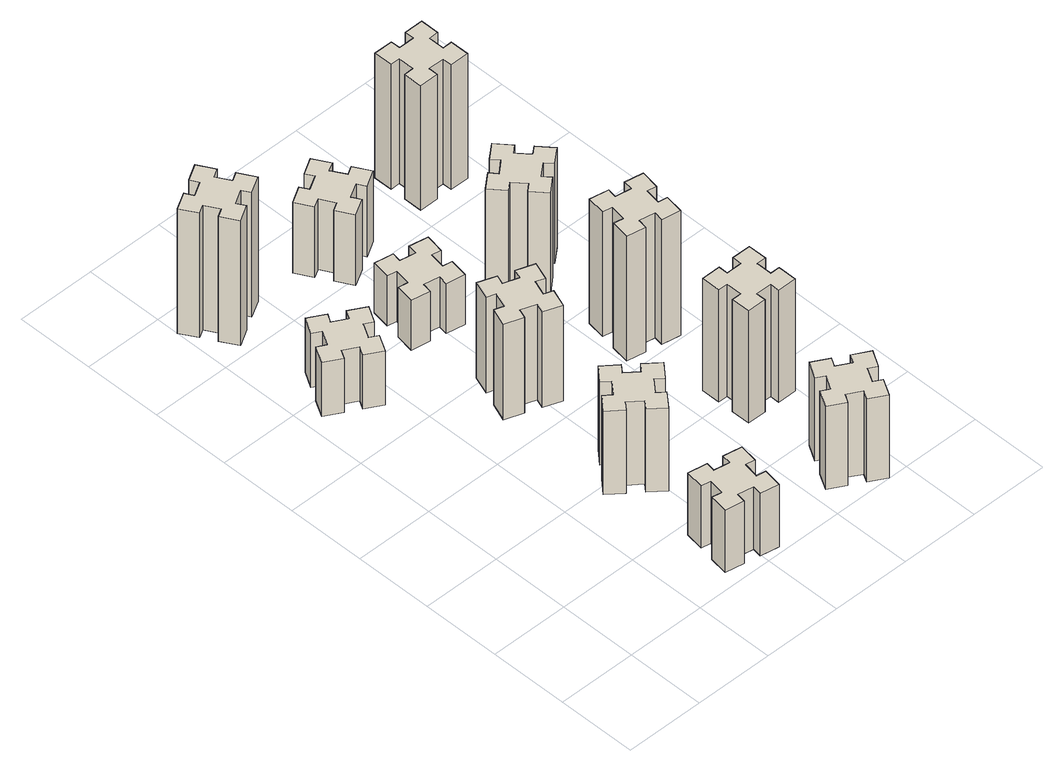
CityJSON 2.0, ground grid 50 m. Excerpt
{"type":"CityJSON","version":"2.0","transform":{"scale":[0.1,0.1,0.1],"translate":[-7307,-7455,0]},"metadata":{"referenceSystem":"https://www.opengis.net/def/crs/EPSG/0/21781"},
"CityObjects":{
"building1":{"type":"Building","attributes":{"class":"1000","function":"1000","usage":"1000","yearOfConstruction":2016,"roofType":"1000","measuredHeight":45,"storeysAboveGround":30,"storeysBelowGround":0},"geometry":[{"type":"Solid","lod":"1","boundaries":[[[[0,1,2,3,4,5,6,7,8,9,10,11,12,13,14,15,16,17,18,19]],[[17,16,20,21]],[[16,15,22,20]],[[15,14,23,22]],[[14,13,24,23]],[[13,12,25,24]],[[12,11,26,25]],[[11,10,27,26]],[[10,9,28,27]],[[9,8,29,28]],[[8,7,30,29]],[[7,6,31,30]],[[6,5,32,31]],[[5,4,33,32]],[[4,3,34,33]],[[3,2,35,34]],[[2,1,36,35]],[[1,0,37,36]],[[0,19,38,37]],[[19,18,39,38]],[[18,17,21,39]],[[24,25,26,27,28,29,30,31,32,33,34,35,36,37,38,39,21,20,22,23]]]]}]},
"building2":{"type":"Building","attributes":{"class":"1000","function":"1000","usage":"1000","yearOfConstruction":2016,"roofType":"1000","measuredHeight":39,"storeysAboveGround":30,"storeysBelowGround":0},"geometry":[{"type":"Solid","lod":"1","boundaries":[[[[40,41,42,43,44,45,46,47,48,49,50,51,52,53,54,55,56,57,58,59]],[[57,56,60,61]],[[56,55,62,60]],[[55,54,63,62]],[[54,53,64,63]],[[53,52,65,64]],[[52,51,66,65]],[[51,50,67,66]],[[50,49,68,67]],[[49,48,69,68]],[[48,47,70,69]],[[47,46,71,70]],[[46,45,72,71]],[[45,44,73,72]],[[44,43,74,73]],[[43,42,75,74]],[[42,41,76,75]],[[41,40,77,76]],[[40,59,78,77]],[[59,58,79,78]],[[58,57,61,79]],[[64,65,66,67,68,69,70,71,72,73,74,75,76,77,78,79,61,60,62,63]]]]}]},
"building3":{"type":"Building","attributes":{"class":"1000","function":"1000","usage":"1000","yearOfConstruction":2016,"roofType":"1000","measuredHeight":90,"storeysAboveGround":30,"storeysBelowGround":0},"geometry":[{"type":"Solid","lod":"1","boundaries":[[[[80,81,82,83,84,85,86,87,88,89,90,91,92,93,94,95,96,97,98,99]],[[97,96,100,101]],[[96,95,102,100]],[[95,94,103,102]],[[94,93,104,103]],[[93,92,105,104]],[[92,91,106,105]],[[91,90,107,106]],[[90,89,108,107]],[[89,88,109,108]],[[88,87,110,109]],[[87,86,111,110]],[[86,85,112,111]],[[85,84,113,112]],[[84,83,114,113]],[[83,82,115,114]],[[82,81,116,115]],[[81,80,117,116]],[[80,99,118,117]],[[99,98,119,118]],[[98,97,101,119]],[[104,105,106,107,108,109,110,111,112,113,114,115,116,117,118,119,101,100,102,103]]]]}]},
"building4":{"type":"Building","attributes":{"class":"1000","function":"1000","usage":"1000","yearOfConstruction":2016,"roofType":"1000","measuredHeight":60,"storeysAboveGround":30,"storeysBelowGround":0},"geometry":[{"type":"Solid","lod":"1","boundaries":[[[[120,121,122,123,124,125,126,127,128,129,130,131,132,133,134,135,136,137,138,139]],[[137,136,140,141]],[[136,135,142,140]],[[135,134,143,142]],[[134,133,144,143]],[[133,132,145,144]],[[132,131,146,145]],[[131,130,147,146]],[[130,129,148,147]],[[129,128,149,148]],[[128,127,150,149]],[[127,126,151,150]],[[126,125,152,151]],[[125,124,153,152]],[[124,123,154,153]],[[123,122,155,154]],[[122,121,156,155]],[[121,120,157,156]],[[120,139,158,157]],[[139,138,159,158]],[[138,137,141,159]],[[144,145,146,147,148,149,150,151,152,153,154,155,156,157,158,159,141,140,142,143]]]]}]},
"building5":{"type":"Building","attributes":{"class":"1000","function":"1000","usage":"1000","yearOfConstruction":2016,"roofType":"1000","measuredHeight":69,"storeysAboveGround":30,"storeysBelowGround":0},"geometry":[{"type":"Solid","lod":"1","boundaries":[[[[160,161,162,163,164,165,166,167,168,169,170,171,172,173,174,175,176,177,178,179]],[[177,176,180,181]],[[176,175,182,180]],[[175,174,183,182]],[[174,173,184,183]],[[173,172,185,184]],[[172,171,186,185]],[[171,170,187,186]],[[170,169,188,187]],[[169,168,189,188]],[[168,167,190,189]],[[167,166,191,190]],[[166,165,192,191]],[[165,164,193,192]],[[164,163,194,193]],[[163,162,195,194]],[[162,161,196,195]],[[161,160,197,196]],[[160,179,198,197]],[[179,178,199,198]],[[178,177,181,199]],[[184,185,186,187,188,189,190,191,192,193,194,195,196,197,198,199,181,180,182,183]]]]}]},
"building6":{"type":"Building","attributes":{"class":"1000","function":"1000","usage":"1000","yearOfConstruction":2016,"roofType":"1000","measuredHeight":36,"storeysAboveGround":30,"storeysBelowGround":0},"geometry":[{"type":"Solid","lod":"1","boundaries":[[[[200,201,202,203,204,205,206,207,208,209,210,211,212,213,214,215,216,217,218,219]],[[217,216,220,221]],[[216,215,222,220]],[[215,214,223,222]],[[214,213,224,223]],[[213,212,225,224]],[[212,211,226,225]],[[211,210,227,226]],[[210,209,228,227]],[[209,208,229,228]],[[208,207,230,229]],[[207,206,231,230]],[[206,205,232,231]],[[205,204,233,232]],[[204,203,234,233]],[[203,202,235,234]],[[202,201,236,235]],[[201,200,237,236]],[[200,219,238,237]],[[219,218,239,238]],[[218,217,221,239]],[[224,225,226,227,228,229,230,231,232,233,234,235,236,237,238,239,221,220,222,223]]]]}]},
"building7":{"type":"Building","attributes":{"class":"1000","function":"1000","usage":"1000","yearOfConstruction":2016,"roofType":"1000","measuredHeight":60,"storeysAboveGround":30,"storeysBelowGround":0},"geometry":[{"type":"Solid","lod":"1","boundaries":[[[[240,241,242,243,244,245,246,247,248,249,250,251,252,253,254,255,256,257,258,259]],[[257,256,260,261]],[[256,255,262,260]],[[255,254,263,262]],[[254,253,264,263]],[[253,252,265,264]],[[252,251,266,265]],[[251,250,267,266]],[[250,249,268,267]],[[249,248,269,268]],[[248,247,270,269]],[[247,246,271,270]],[[246,245,272,271]],[[245,244,273,272]],[[244,243,274,273]],[[243,242,275,274]],[[242,241,276,275]],[[241,240,277,276]],[[240,259,278,277]],[[259,258,279,278]],[[258,257,261,279]],[[264,265,266,267,268,269,270,271,272,273,274,275,276,277,278,279,261,260,262,263]]]]}]},
"building8":{"type":"Building","attributes":{"class":"1000","function":"1000","usage":"1000","yearOfConstruction":2016,"roofType":"1000","measuredHeight":51,"storeysAboveGround":30,"storeysBelowGround":0},"geometry":[{"type":"Solid","lod":"1","boundaries":[[[[280,281,282,283,284,285,286,287,288,289,290,291,292,293,294,295,296,297,298,299]],[[297,296,300,301]],[[296,295,302,300]],[[295,294,303,302]],[[294,293,304,303]],[[293,292,305,304]],[[292,291,306,305]],[[291,290,307,306]],[[290,289,308,307]],[[289,288,309,308]],[[288,287,310,309]],[[287,286,311,310]],[[286,285,312,311]],[[285,284,313,312]],[[284,283,314,313]],[[283,282,315,314]],[[282,281,316,315]],[[281,280,317,316]],[[280,299,318,317]],[[299,298,319,318]],[[298,297,301,319]],[[304,305,306,307,308,309,310,311,312,313,314,315,316,317,318,319,301,300,302,303]]]]}]},
"building9":{"type":"Building","attributes":{"class":"1000","function":"1000","usage":"1000","yearOfConstruction":2016,"roofType":"1000","measuredHeight":81,"storeysAboveGround":30,"storeysBelowGround":0},"geometry":[{"type":"Solid","lod":"1","boundaries":[[[[320,321,322,323,324,325,326,327,328,329,330,331,332,333,334,335,336,337,338,339]],[[337,336,340,341]],[[336,335,342,340]],[[335,334,343,342]],[[334,333,344,343]],[[333,332,345,344]],[[332,331,346,345]],[[331,330,347,346]],[[330,329,348,347]],[[329,328,349,348]],[[328,327,350,349]],[[327,326,351,350]],[[326,325,352,351]],[[325,324,353,352]],[[324,323,354,353]],[[323,322,355,354]],[[322,321,356,355]],[[321,320,357,356]],[[320,339,358,357]],[[339,338,359,358]],[[338,337,341,359]],[[344,345,346,347,348,349,350,351,352,353,354,355,356,357,358,359,341,340,342,343]]]]}]},
"building10":{"type":"Building","attributes":{"class":"1000","function":"1000","usage":"1000","yearOfConstruction":2016,"roofType":"1000","measuredHeight":90,"storeysAboveGround":30,"storeysBelowGround":0},"geometry":[{"type":"Solid","lod":"1","boundaries":[[[[360,361,362,363,364,365,366,367,368,369,370,371,372,373,374,375,376,377,378,379]],[[377,376,380,381]],[[376,375,382,380]],[[375,374,383,382]],[[374,373,384,383]],[[373,372,385,384]],[[372,371,386,385]],[[371,370,387,386]],[[370,369,388,387]],[[369,368,389,388]],[[368,367,390,389]],[[367,366,391,390]],[[366,365,392,391]],[[365,364,393,392]],[[364,363,394,393]],[[363,362,395,394]],[[362,361,396,395]],[[361,360,397,396]],[[360,379,398,397]],[[379,378,399,398]],[[378,377,381,399]],[[384,385,386,387,388,389,390,391,392,393,394,395,396,397,398,399,381,380,382,383]]]]}]},
"building11":{"type":"Building","attributes":{"class":"1000","function":"1000","usage":"1000","yearOfConstruction":2016,"roofType":"1000","measuredHeight":72,"storeysAboveGround":30,"storeysBelowGround":0},"geometry":[{"type":"Solid","lod":"1","boundaries":[[[[400,401,402,403,404,405,406,407,408,409,410,411,412,413,414,415,416,417,418,419]],[[417,416,420,421]],[[416,415,422,420]],[[415,414,423,422]],[[414,413,424,423]],[[413,412,425,424]],[[412,411,426,425]],[[411,410,427,426]],[[410,409,428,427]],[[409,408,429,428]],[[408,407,430,429]],[[407,406,431,430]],[[406,405,432,431]],[[405,404,433,432]],[[404,403,434,433]],[[403,402,435,434]],[[402,401,436,435]],[[401,400,437,436]],[[400,419,438,437]],[[419,418,439,438]],[[418,417,421,439]],[[424,425,426,427,428,429,430,431,432,433,434,435,436,437,438,439,421,420,422,423]]]]}]},
"building12":{"type":"Building","attributes":{"class":"1000","function":"1000","usage":"1000","yearOfConstruction":2016,"roofType":"1000","measuredHeight":90,"storeysAboveGround":30,"storeysBelowGround":0},"geometry":[{"type":"Solid","lod":"1","boundaries":[[[[440,441,442,443,444,445,446,447,448,449,450,451,452,453,454,455,456,457,458,459]],[[457,456,460,461]],[[456,455,462,460]],[[455,454,463,462]],[[454,453,464,463]],[[453,452,465,464]],[[452,451,466,465]],[[451,450,467,466]],[[450,449,468,467]],[[449,448,469,468]],[[448,447,470,469]],[[447,446,471,470]],[[446,445,472,471]],[[445,444,473,472]],[[444,443,474,473]],[[443,442,475,474]],[[442,441,476,475]],[[441,440,477,476]],[[440,459,478,477]],[[459,458,479,478]],[[458,457,461,479]],[[464,465,466,467,468,469,470,471,472,473,474,475,476,477,478,479,461,460,462,463]]]]}]}
},
"vertices":[
[1044,335,0],[945,352,0],[956,411,0],[837,432,0],[817,314,0],[876,304,0],[858,205,0],[799,216,0],[778,97,0],[897,77,0],[907,136,0],[1005,118,0],[995,59,0],[1113,38,0],[1134,157,0],[1075,167,0],[1092,265,0],[1151,255,0],[1172,373,0],[1054,394,0],[1092,265,450],[1151,255,450],[1075,167,450],[1134,157,450],[1113,38,450],[995,59,450],[1005,118,450],[907,136,450],[897,77,450],[778,97,450],[799,216,450],[858,205,450],[876,304,450],[817,314,450],[837,432,450],[956,411,450],[945,352,450],[1044,335,450],[1054,394,450],[1172,373,450],
[406,2357,0],[456,2444,0],[508,2414,0],[568,2518,0],[464,2578,0],[434,2526,0],[347,2576,0],[377,2628,0],[273,2688,0],[213,2584,0],[265,2554,0],[215,2467,0],[163,2497,0],[103,2393,0],[207,2333,0],[237,2385,0],[324,2335,0],[294,2283,0],[398,2223,0],[458,2327,0],[324,2335,390],[294,2283,390],[237,2385,390],[207,2333,390],[103,2393,390],[163,2497,390],[215,2467,390],[265,2554,390],[213,2584,390],[273,2688,390],[377,2628,390],[347,2576,390],[434,2526,390],[464,2578,390],[568,2518,390],[508,2414,390],[456,2444,390],[406,2357,390],[458,2327,390],[398,2223,390],
[224,3416,0],[137,3366,0],[107,3418,0],[3,3358,0],[63,3254,0],[115,3284,0],[165,3197,0],[113,3167,0],[173,3063,0],[277,3123,0],[247,3175,0],[334,3225,0],[364,3173,0],[468,3233,0],[408,3337,0],[356,3307,0],[306,3394,0],[358,3424,0],[298,3528,0],[194,3468,0],[306,3394,900],[358,3424,900],[356,3307,900],[408,3337,900],[468,3233,900],[364,3173,900],[334,3225,900],[247,3175,900],[277,3123,900],[173,3063,900],[113,3167,900],[165,3197,900],[115,3284,900],[63,3254,900],[3,3358,900],[107,3418,900],[137,3366,900],[224,3416,900],[194,3468,900],[298,3528,900],
[1027,866,0],[1092,943,0],[1138,904,0],[1215,996,0],[1123,1073,0],[1084,1027,0],[1008,1092,0],[1046,1138,0],[954,1215,0],[877,1123,0],[923,1084,0],[859,1008,0],[813,1046,0],[736,954,0],[828,877,0],[866,923,0],[943,859,0],[904,813,0],[996,736,0],[1073,828,0],[943,859,600],[904,813,600],[866,923,600],[828,877,600],[736,954,600],[813,1046,600],[859,1008,600],[923,1084,600],[877,1123,600],[954,1215,600],[1046,1138,600],[1008,1092,600],[1084,1027,600],[1123,1073,600],[1215,996,600],[1138,904,600],[1092,943,600],[1027,866,600],[1073,828,600],[996,736,600],
[1062,1731,0],[1096,1825,0],[1152,1804,0],[1193,1917,0],[1080,1958,0],[1060,1902,0],[966,1936,0],[987,1992,0],[874,2033,0],[833,1920,0],[889,1900,0],[855,1806,0],[799,1827,0],[757,1714,0],[870,1673,0],[891,1729,0],[985,1695,0],[964,1639,0],[1077,1597,0],[1118,1710,0],[985,1695,690],[964,1639,690],[891,1729,690],[870,1673,690],[757,1714,690],[799,1827,690],[855,1806,690],[889,1900,690],[833,1920,690],[874,2033,690],[987,1992,690],[966,1936,690],[1060,1902,690],[1080,1958,690],[1193,1917,690],[1152,1804,690],[1096,1825,690],[1062,1731,690],[1118,1710,690],[1077,1597,690],
[1044,2655,0],[945,2672,0],[956,2731,0],[837,2752,0],[817,2634,0],[876,2624,0],[858,2525,0],[799,2536,0],[778,2417,0],[897,2397,0],[907,2456,0],[1005,2438,0],[995,2379,0],[1113,2358,0],[1134,2477,0],[1075,2487,0],[1092,2585,0],[1151,2575,0],[1172,2693,0],[1054,2714,0],[1092,2585,360],[1151,2575,360],[1075,2487,360],[1134,2477,360],[1113,2358,360],[995,2379,360],[1005,2438,360],[907,2456,360],[897,2397,360],[778,2417,360],[799,2536,360],[858,2525,360],[876,2624,360],[817,2634,360],[837,2752,360],[956,2731,360],[945,2672,360],[1044,2655,360],[1054,2714,360],[1172,2693,360],
[1745,334,0],[1695,247,0],[1643,277,0],[1583,173,0],[1687,113,0],[1717,165,0],[1804,115,0],[1774,63,0],[1878,3,0],[1938,107,0],[1886,137,0],[1936,224,0],[1988,194,0],[2048,298,0],[1944,358,0],[1914,306,0],[1827,356,0],[1857,408,0],[1753,468,0],[1693,364,0],[1827,356,600],[1857,408,600],[1914,306,600],[1944,358,600],[2048,298,600],[1988,194,600],[1936,224,600],[1886,137,600],[1938,107,600],[1878,3,600],[1774,63,600],[1804,115,600],[1717,165,600],[1687,113,600],[1583,173,600],[1643,277,600],[1695,247,600],[1745,334,600],[1693,364,600],[1753,468,600],
[1096,3207,0],[1046,3294,0],[1098,3324,0],[1038,3428,0],[934,3368,0],[964,3316,0],[877,3266,0],[847,3318,0],[743,3258,0],[803,3154,0],[855,3184,0],[905,3097,0],[853,3067,0],[913,2963,0],[1017,3023,0],[987,3075,0],[1074,3125,0],[1104,3073,0],[1208,3133,0],[1148,3237,0],[1074,3125,510],[1104,3073,510],[987,3075,510],[1017,3023,510],[913,2963,510],[853,3067,510],[905,3097,510],[855,3184,510],[803,3154,510],[743,3258,510],[847,3318,510],[877,3266,510],[964,3316,510],[934,3368,510],[1038,3428,510],[1098,3324,510],[1046,3294,510],[1096,3207,510],[1148,3237,510],[1208,3133,510],
[1705,1025,0],[1705,925,0],[1645,925,0],[1645,805,0],[1765,805,0],[1765,865,0],[1865,865,0],[1865,805,0],[1985,805,0],[1985,925,0],[1925,925,0],[1925,1025,0],[1985,1025,0],[1985,1145,0],[1865,1145,0],[1865,1085,0],[1765,1085,0],[1765,1145,0],[1645,1145,0],[1645,1025,0],[1765,1085,810],[1765,1145,810],[1865,1085,810],[1865,1145,810],[1985,1145,810],[1985,1025,810],[1925,1025,810],[1925,925,810],[1985,925,810],[1985,805,810],[1865,805,810],[1865,865,810],[1765,865,810],[1765,805,810],[1645,805,810],[1645,925,810],[1705,925,810],[1705,1025,810],[1645,1025,810],[1645,1145,810],
[1815,1647,0],[1832,1745,0],[1891,1735,0],[1912,1853,0],[1794,1874,0],[1784,1815,0],[1685,1832,0],[1696,1891,0],[1577,1912,0],[1557,1794,0],[1616,1784,0],[1598,1685,0],[1539,1696,0],[1518,1577,0],[1637,1557,0],[1647,1616,0],[1745,1598,0],[1735,1539,0],[1853,1518,0],[1874,1637,0],[1745,1598,900],[1735,1539,900],[1647,1616,900],[1637,1557,900],[1518,1577,900],[1539,1696,900],[1598,1685,900],[1616,1784,900],[1557,1794,900],[1577,1912,900],[1696,1891,900],[1685,1832,900],[1784,1815,900],[1794,1874,900],[1912,1853,900],[1891,1735,900],[1832,1745,900],[1815,1647,900],[1874,1637,900],[1853,1518,900],
[1499,2423,0],[1563,2346,0],[1517,2308,0],[1594,2216,0],[1686,2293,0],[1648,2339,0],[1724,2403,0],[1763,2357,0],[1855,2434,0],[1778,2526,0],[1732,2488,0],[1667,2564,0],[1713,2603,0],[1636,2695,0],[1544,2618,0],[1583,2572,0],[1506,2507,0],[1468,2553,0],[1376,2476,0],[1453,2384,0],[1506,2507,720],[1468,2553,720],[1583,2572,720],[1544,2618,720],[1636,2695,720],[1713,2603,720],[1667,2564,720],[1732,2488,720],[1778,2526,720],[1855,2434,720],[1763,2357,720],[1724,2403,720],[1648,2339,720],[1686,2293,720],[1594,2216,720],[1517,2308,720],[1563,2346,720],[1499,2423,720],[1453,2384,720],[1376,2476,720],
[1665,3185,0],[1765,3185,0],[1765,3125,0],[1885,3125,0],[1885,3245,0],[1825,3245,0],[1825,3345,0],[1885,3345,0],[1885,3465,0],[1765,3465,0],[1765,3405,0],[1665,3405,0],[1665,3465,0],[1545,3465,0],[1545,3345,0],[1605,3345,0],[1605,3245,0],[1545,3245,0],[1545,3125,0],[1665,3125,0],[1605,3245,900],[1545,3245,900],[1605,3345,900],[1545,3345,900],[1545,3465,900],[1665,3465,900],[1665,3405,900],[1765,3405,900],[1765,3465,900],[1885,3465,900],[1885,3345,900],[1825,3345,900],[1825,3245,900],[1885,3245,900],[1885,3125,900],[1765,3125,900],[1765,3185,900],[1665,3185,900],[1665,3125,900],[1545,3125,900]
]}
